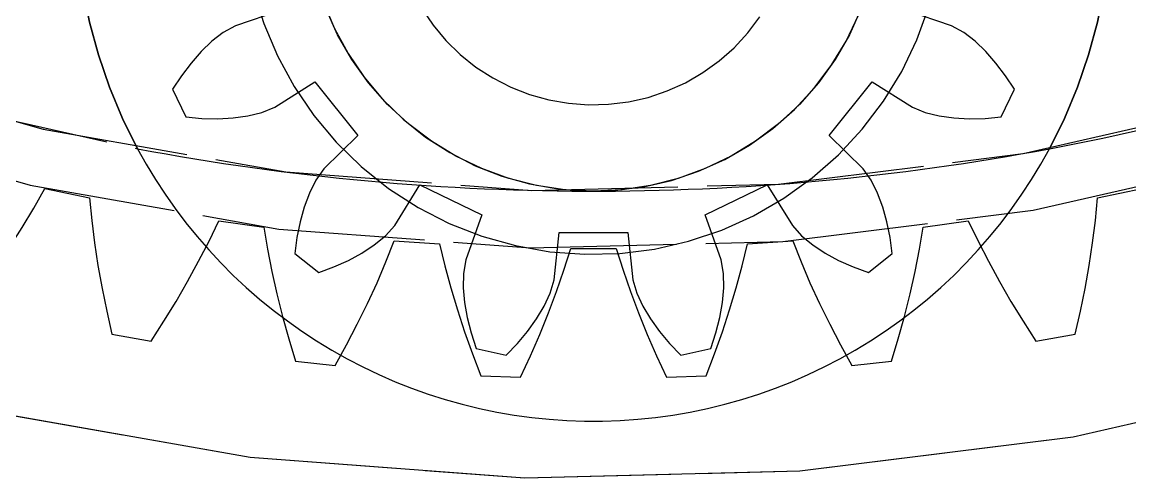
# Model space of a CAD drawing. Header units: millimetres. Extents: x -9 to 221, y -53 to 196.
# Drawn here: x 20.28 to 29.91, y 121.71 to 125.67 of the extents above; entities that cross this region are included whole.
import ezdxf

# ---------------------------------------------------------------- set-up
doc = ezdxf.new("R2010")
doc.units = ezdxf.units.MM
doc.linetypes.add('DASHED', pattern=[1.524, 1.27, -0.254])
doc.layers.add('HIDDEN', color=8, linetype='DASHED')
doc.layers.add('VISIBLE', color=7, linetype='CONTINUOUS')

msp = doc.modelspace()

# ---------------------------------------------------------------- linework, layer by layer
at = {"layer": 'HIDDEN'}
for points in [[(12.40764, 127.83736), (14.25, 126.64744), (16.20168, 125.64687), (18.24329, 124.8456), (20.35454, 124.25159), (22.51444, 123.87074), (24.70152, 123.70684), (26.89406, 123.76152), (29.07026, 124.03423), (31.20849, 124.52227), (33.2875, 125.22078), (35.28663, 126.12282), (37.18602, 127.21943), (38.96678, 128.49971), (40.61121, 129.95093), (42.10298, 131.55867), (43.42725, 133.30696), (44.57087, 135.17841), (45.52248, 137.15443), (46.2726, 139.21539), (46.81379, 141.34078), (47.14068, 143.50951), (47.25, 145.7)], [(12.40764, 127.83736), (14.25, 126.64744), (16.20168, 125.64687), (18.24329, 124.8456), (20.35454, 124.25159), (22.51444, 123.87074), (24.70152, 123.70684), (26.89406, 123.76152), (29.07026, 124.03423), (31.20849, 124.52227), (33.2875, 125.22078), (35.28663, 126.12282), (37.18602, 127.21943), (38.96678, 128.49971), (40.61121, 129.95093), (42.10298, 131.55867), (43.42725, 133.30696), (44.57087, 135.17841), (45.52248, 137.15443), (46.2726, 139.21539), (46.81379, 141.34078), (47.14068, 143.50951), (47.25, 145.7)], [(12.69951, 128.24333), (14.5, 127.08045), (16.40733, 126.10262), (18.40254, 125.31956), (20.4658, 124.73905), (22.57661, 124.36686), (24.71399, 124.20668), (26.8567, 124.26012), (28.98344, 124.52663), (31.07307, 125.00358), (33.10483, 125.68621), (35.05853, 126.56776), (36.91474, 127.63944), (38.65503, 128.89062), (40.26209, 130.30886), (41.71996, 131.88007), (43.01413, 133.58862), (44.13176, 135.41754), (45.06174, 137.34865), (45.79482, 139.36276), (46.32371, 141.43986), (46.64316, 143.55929), (46.75, 145.7)], [(13.25, 124.91539), (15.37911, 123.82386), (17.60632, 122.94974), (19.9095, 122.30173), (22.26575, 121.88626), (24.65166, 121.70746), (27.04352, 121.76711), (29.41756, 122.06461), (31.75017, 122.59702), (34.01818, 123.35903), (36.19906, 124.34308), (38.27111, 125.53938), (40.21376, 126.93604), (42.00768, 128.5192), (43.63507, 130.2731), (45.07973, 132.18032), (46.32732, 134.2219), (47.36543, 136.37756), (48.18375, 138.62588), (48.77414, 140.94449), (49.13074, 143.31037), (49.25, 145.7)], [(13.25, 124.91539), (15.37911, 123.82386), (17.60632, 122.94974), (19.9095, 122.30173), (22.26575, 121.88626), (24.65166, 121.70746), (27.04352, 121.76711), (29.41756, 122.06461), (31.75017, 122.59702), (34.01818, 123.35903), (36.19906, 124.34308), (38.27111, 125.53938), (40.21376, 126.93604), (42.00768, 128.5192), (43.63507, 130.2731), (45.07973, 132.18032), (46.32732, 134.2219), (47.36543, 136.37756), (48.18375, 138.62588), (48.77414, 140.94449), (49.13074, 143.31037), (49.25, 145.7)], [(13.25, 124.91539), (15.37911, 123.82386), (17.60632, 122.94974), (19.9095, 122.30173), (22.26575, 121.88626), (24.65166, 121.70746), (27.04352, 121.76711), (29.41756, 122.06461), (31.75017, 122.59702), (34.01818, 123.35903), (36.19906, 124.34308), (38.27111, 125.53938), (40.21376, 126.93604), (42.00768, 128.5192), (43.63507, 130.2731), (45.07973, 132.18032), (46.32732, 134.2219), (47.36543, 136.37756), (48.18375, 138.62588), (48.77414, 140.94449), (49.13074, 143.31037), (49.25, 145.7)], [(13.25, 124.91539), (15.37911, 123.82386), (17.60632, 122.94974), (19.9095, 122.30173), (22.26575, 121.88626), (24.65166, 121.70746), (27.04352, 121.76711), (29.41756, 122.06461), (31.75017, 122.59702), (34.01818, 123.35903), (36.19906, 124.34308), (38.27111, 125.53938), (40.21376, 126.93604), (42.00768, 128.5192), (43.63507, 130.2731), (45.07973, 132.18032), (46.32732, 134.2219), (47.36543, 136.37756), (48.18375, 138.62588), (48.77414, 140.94449), (49.13074, 143.31037), (49.25, 145.7)], [(13.25, 124.91539), (15.37911, 123.82386), (17.60632, 122.94974), (19.9095, 122.30173), (22.26575, 121.88626), (24.65166, 121.70746), (27.04352, 121.76711), (29.41756, 122.06461), (31.75017, 122.59702), (34.01818, 123.35903), (36.19906, 124.34308), (38.27111, 125.53938), (40.21376, 126.93604), (42.00768, 128.5192), (43.63507, 130.2731), (45.07973, 132.18032), (46.32732, 134.2219), (47.36543, 136.37756), (48.18375, 138.62588), (48.77414, 140.94449), (49.13074, 143.31037), (49.25, 145.7)], [(29.21313, 124.56842), (29.67683, 124.66067), (30.13838, 124.7631), (30.59758, 124.87565), (31.05419, 124.99828), (31.50799, 125.13091), (31.95877, 125.27349), (32.4063, 125.42594), (32.85037, 125.5882), (33.29077, 125.76019), (33.72727, 125.94182), (34.15968, 126.133), (34.58778, 126.33364), (35.01137, 126.54365), (35.43023, 126.76292), (35.84417, 126.99135), (36.25299, 127.22883), (36.65649, 127.47524), (37.05447, 127.73046), (37.44675, 127.99437), (37.83312, 128.26684), (38.21342, 128.54775), (38.58744, 128.83694)], [(12.81846, 128.15842), (14.10995, 127.31117), (15.45893, 126.55882), (16.85844, 125.90526), (18.30127, 125.35387), (19.77995, 124.90749), (21.28687, 124.56842)], [(21.28687, 124.56842), (21.15579, 124.83252), (21.04229, 125.10464), (20.94685, 125.38361), (20.86988, 125.66823), (20.81172, 125.95728)], [(20.81172, 125.95728), (20.86988, 125.66823), (20.94685, 125.38361), (21.04229, 125.10464), (21.15579, 124.83252), (21.28687, 124.56842)], [(22.29431, 125.94739), (22.38394, 125.65684), (22.50204, 125.37665), (22.64746, 125.10962), (22.81875, 124.8584), (23.01419, 124.62547), (23.23186, 124.41317), (23.46958, 124.22359), (23.725, 124.05862), (23.99557, 123.91991), (24.27862, 123.80882), (24.57131, 123.72647), (24.87075, 123.67367), (25.17396, 123.65095), (25.47793, 123.65853), (25.77963, 123.69634), (26.07606, 123.764), (26.36429, 123.86084), (26.64144, 123.98589), (26.90477, 124.13792), (27.15164, 124.31541), (27.37962, 124.51661), (27.58644, 124.7395), (27.77003, 124.98187), (27.92858, 125.24133), (28.0605, 125.51527), (28.1645, 125.801)], [(22.29431, 125.94739), (22.38394, 125.65684), (22.50204, 125.37665), (22.64746, 125.10962), (22.81875, 124.8584), (23.01419, 124.62547), (23.23186, 124.41317), (23.46958, 124.22359), (23.725, 124.05862), (23.99557, 123.91991), (24.27862, 123.80882), (24.57131, 123.72647), (24.87075, 123.67367), (25.17396, 123.65095), (25.47793, 123.65853), (25.77963, 123.69634), (26.07606, 123.764), (26.36429, 123.86084), (26.64144, 123.98589), (26.90477, 124.13792), (27.15164, 124.31541), (27.37962, 124.51661), (27.58644, 124.7395), (27.77003, 124.98187), (27.92858, 125.24133), (28.0605, 125.51527), (28.1645, 125.801)], [(22.29431, 125.94739), (22.38394, 125.65684), (22.50204, 125.37665), (22.64746, 125.10962), (22.81875, 124.8584), (23.01419, 124.62547), (23.23186, 124.41317), (23.46958, 124.22359), (23.725, 124.05862), (23.99557, 123.91991), (24.27862, 123.80882), (24.57131, 123.72647), (24.87075, 123.67367), (25.17396, 123.65095), (25.47793, 123.65853), (25.77963, 123.69634), (26.07606, 123.764), (26.36429, 123.86084), (26.64144, 123.98589), (26.90477, 124.13792), (27.15164, 124.31541), (27.37962, 124.51661), (27.58644, 124.7395), (27.77003, 124.98187), (27.92858, 125.24133), (28.0605, 125.51527), (28.1645, 125.801)], [(22.29431, 125.94739), (22.38394, 125.65684), (22.50204, 125.37665), (22.64746, 125.10962), (22.81875, 124.8584), (23.01419, 124.62547), (23.23186, 124.41317), (23.46958, 124.22359), (23.725, 124.05862), (23.99557, 123.91991), (24.27862, 123.80882), (24.57131, 123.72647), (24.87075, 123.67367), (25.17396, 123.65095), (25.47793, 123.65853), (25.77963, 123.69634), (26.07606, 123.764), (26.36429, 123.86084), (26.64144, 123.98589), (26.90477, 124.13792), (27.15164, 124.31541), (27.37962, 124.51661), (27.58644, 124.7395), (27.77003, 124.98187), (27.92858, 125.24133), (28.0605, 125.51527), (28.1645, 125.801)], [(29.68828, 125.95728), (29.63012, 125.66823), (29.55315, 125.38361), (29.45771, 125.10464), (29.34421, 124.83252), (29.21313, 124.56842)], [(29.21313, 124.56842), (29.34421, 124.83252), (29.45771, 125.10464), (29.55315, 125.38361), (29.63012, 125.66823), (29.68828, 125.95728)], [(22.90077, 125.84495), (22.99758, 125.61529), (23.11677, 125.39641), (23.25717, 125.19049), (23.41737, 124.99957), (23.59579, 124.82555), (23.79064, 124.67015), (24, 124.53494), (24.22178, 124.42124), (24.45378, 124.33018), (24.6937, 124.26268), (24.93914, 124.2194), (25.18767, 124.20078), (25.43683, 124.20699), (25.68412, 124.23798), (25.9271, 124.29344), (26.16335, 124.37282), (26.39053, 124.47532), (26.60637, 124.59994), (26.80872, 124.74542), (26.99559, 124.91033), (27.16511, 125.09303), (27.3156, 125.2917), (27.44555, 125.50437), (27.55369, 125.72891)], [(22.90077, 125.84495), (22.99758, 125.61529), (23.11677, 125.39641), (23.25717, 125.19049), (23.41737, 124.99957), (23.59579, 124.82555), (23.79064, 124.67015), (24, 124.53494), (24.22178, 124.42124), (24.45378, 124.33018), (24.6937, 124.26268), (24.93914, 124.2194), (25.18767, 124.20078), (25.43683, 124.20699), (25.68412, 124.23798), (25.9271, 124.29344), (26.16335, 124.37282), (26.39053, 124.47532), (26.60637, 124.59994), (26.80872, 124.74542), (26.99559, 124.91033), (27.16511, 125.09303), (27.3156, 125.2917), (27.44555, 125.50437), (27.55369, 125.72891)], [(22.90077, 125.84495), (22.99758, 125.61529), (23.11677, 125.39641), (23.25717, 125.19049), (23.41737, 124.99957), (23.59579, 124.82555), (23.79064, 124.67015), (24, 124.53494), (24.22178, 124.42124), (24.45378, 124.33018), (24.6937, 124.26268), (24.93914, 124.2194), (25.18767, 124.20078), (25.43683, 124.20699), (25.68412, 124.23798), (25.9271, 124.29344), (26.16335, 124.37282), (26.39053, 124.47532), (26.60637, 124.59994), (26.80872, 124.74542), (26.99559, 124.91033), (27.16511, 125.09303), (27.3156, 125.2917), (27.44555, 125.50437), (27.55369, 125.72891)], [(22.90077, 125.84495), (22.99758, 125.61529), (23.11677, 125.39641), (23.25717, 125.19049), (23.41737, 124.99957), (23.59579, 124.82555), (23.79064, 124.67015), (24, 124.53494), (24.22178, 124.42124), (24.45378, 124.33018), (24.6937, 124.26268), (24.93914, 124.2194), (25.18767, 124.20078), (25.43683, 124.20699), (25.68412, 124.23798), (25.9271, 124.29344), (26.16335, 124.37282), (26.39053, 124.47532), (26.60637, 124.59994), (26.80872, 124.74542), (26.99559, 124.91033), (27.16511, 125.09303), (27.3156, 125.2917), (27.44555, 125.50437), (27.55369, 125.72891)], [(22.90077, 125.84495), (22.99758, 125.61529), (23.11677, 125.39641), (23.25717, 125.19049), (23.41737, 124.99957), (23.59579, 124.82555), (23.79064, 124.67015), (24, 124.53494), (24.22178, 124.42124), (24.45378, 124.33018), (24.6937, 124.26268), (24.93914, 124.2194), (25.18767, 124.20078), (25.43683, 124.20699), (25.68412, 124.23798), (25.9271, 124.29344), (26.16335, 124.37282), (26.39053, 124.47532), (26.60637, 124.59994), (26.80872, 124.74542), (26.99559, 124.91033), (27.16511, 125.09303), (27.3156, 125.2917), (27.44555, 125.50437), (27.55369, 125.72891)], [(22.90077, 125.84495), (22.99758, 125.61529), (23.11677, 125.39641), (23.25717, 125.19049), (23.41737, 124.99957), (23.59579, 124.82555), (23.79064, 124.67015), (24, 124.53494), (24.22178, 124.42124), (24.45378, 124.33018), (24.6937, 124.26268), (24.93914, 124.2194), (25.18767, 124.20078), (25.43683, 124.20699), (25.68412, 124.23798), (25.9271, 124.29344), (26.16335, 124.37282), (26.39053, 124.47532), (26.60637, 124.59994), (26.80872, 124.74542), (26.99559, 124.91033), (27.16511, 125.09303), (27.3156, 125.2917), (27.44555, 125.50437), (27.55369, 125.72891)], [(22.90077, 125.84495), (22.99758, 125.61529), (23.11677, 125.39641), (23.25717, 125.19049), (23.41737, 124.99957), (23.59579, 124.82555), (23.79064, 124.67015), (24, 124.53494), (24.22178, 124.42124), (24.45378, 124.33018), (24.6937, 124.26268), (24.93914, 124.2194), (25.18767, 124.20078), (25.43683, 124.20699), (25.68412, 124.23798), (25.9271, 124.29344), (26.16335, 124.37282), (26.39053, 124.47532), (26.60637, 124.59994), (26.80872, 124.74542), (26.99559, 124.91033), (27.16511, 125.09303), (27.3156, 125.2917), (27.44555, 125.50437), (27.55369, 125.72891)], [(22.90077, 125.84495), (22.99758, 125.61529), (23.11677, 125.39641), (23.25717, 125.19049), (23.41737, 124.99957), (23.59579, 124.82555), (23.79064, 124.67015), (24, 124.53494), (24.22178, 124.42124), (24.45378, 124.33018), (24.6937, 124.26268), (24.93914, 124.2194), (25.18767, 124.20078), (25.43683, 124.20699), (25.68412, 124.23798), (25.9271, 124.29344), (26.16335, 124.37282), (26.39053, 124.47532), (26.60637, 124.59994), (26.80872, 124.74542), (26.99559, 124.91033), (27.16511, 125.09303), (27.3156, 125.2917), (27.44555, 125.50437), (27.55369, 125.72891)], [(22.52905, 125.77154), (22.1373, 125.63786)], [(22.52905, 125.77154), (22.1373, 125.63786)], [(25.25, 124.2), (25.00108, 124.21242), (24.75463, 124.24957), (24.51311, 124.31107), (24.27891, 124.39631), (24.05437, 124.50445), (23.8417, 124.6344), (23.64303, 124.78489), (23.46033, 124.95441), (23.29542, 125.14128), (23.14994, 125.34363), (23.02532, 125.55947), (22.92282, 125.78665)], [(25.25, 124.2), (25.00108, 124.21242), (24.75463, 124.24957), (24.51311, 124.31107), (24.27891, 124.39631), (24.05437, 124.50445), (23.8417, 124.6344), (23.64303, 124.78489), (23.46033, 124.95441), (23.29542, 125.14128), (23.14994, 125.34363), (23.02532, 125.55947), (22.92282, 125.78665)], [(23.75674, 125.78749), (23.85502, 125.64334), (23.96716, 125.5097), (24.09205, 125.38788), (24.22845, 125.27911), (24.375, 125.18446), (24.53025, 125.10486), (24.69265, 125.04113), (24.86059, 124.99388), (25.0324, 124.96358), (25.20637, 124.95054), (25.38078, 124.95489), (25.55388, 124.97659), (25.72397, 125.01541), (25.88935, 125.07097), (26.04837, 125.14272), (26.19946, 125.22995), (26.34111, 125.33179), (26.47191, 125.44723), (26.59058, 125.57512), (26.69592, 125.71419)], [(23.75674, 125.78749), (23.85502, 125.64334), (23.96716, 125.5097), (24.09205, 125.38788), (24.22845, 125.27911), (24.375, 125.18446), (24.53025, 125.10486), (24.69265, 125.04113), (24.86059, 124.99388), (25.0324, 124.96358), (25.20637, 124.95054), (25.38078, 124.95489), (25.55388, 124.97659), (25.72397, 125.01541), (25.88935, 125.07097), (26.04837, 125.14272), (26.19946, 125.22995), (26.34111, 125.33179), (26.47191, 125.44723), (26.59058, 125.57512), (26.69592, 125.71419)], [(27.57718, 125.78665), (27.47468, 125.55947), (27.35006, 125.34363), (27.20458, 125.14128), (27.03967, 124.95441), (26.85697, 124.78489), (26.6583, 124.6344), (26.44563, 124.50445), (26.22109, 124.39631), (25.98689, 124.31107), (25.74537, 124.24957), (25.49892, 124.21242), (25.25, 124.2)], [(27.57718, 125.78665), (27.47468, 125.55947), (27.35006, 125.34363), (27.20458, 125.14128), (27.03967, 124.95441), (26.85697, 124.78489), (26.6583, 124.6344), (26.44563, 124.50445), (26.22109, 124.39631), (25.98689, 124.31107), (25.74537, 124.24957), (25.49892, 124.21242), (25.25, 124.2)], [(28.3627, 125.63786), (27.97095, 125.77154)], [(28.3627, 125.63786), (27.97095, 125.77154)], [(22.1373, 125.63786), (22.03219, 125.57915)], [(22.1373, 125.63786), (22.03219, 125.57915)], [(28.46781, 125.57915), (28.3627, 125.63786)], [(28.46781, 125.57915), (28.3627, 125.63786)], [(22.03219, 125.57915), (21.93362, 125.50251)], [(22.03219, 125.57915), (21.93362, 125.50251)], [(28.56638, 125.50251), (28.46781, 125.57915)], [(28.56638, 125.50251), (28.46781, 125.57915)], [(21.93362, 125.50251), (21.84022, 125.41332)], [(21.93362, 125.50251), (21.84022, 125.41332)], [(28.65978, 125.41332), (28.56638, 125.50251)], [(28.65978, 125.41332), (28.56638, 125.50251)], [(21.84022, 125.41332), (21.75181, 125.31339)], [(21.84022, 125.41332), (21.75181, 125.31339)], [(28.74819, 125.31339), (28.65978, 125.41332)], [(28.74819, 125.31339), (28.65978, 125.41332)], [(21.75181, 125.31339), (21.66849, 125.20377)], [(21.75181, 125.31339), (21.66849, 125.20377)], [(28.83151, 125.20377), (28.74819, 125.31339)], [(28.83151, 125.20377), (28.74819, 125.31339)], [(21.66849, 125.20377), (21.59045, 125.08516)], [(21.66849, 125.20377), (21.59045, 125.08516)], [(28.90955, 125.08516), (28.83151, 125.20377)], [(28.90955, 125.08516), (28.83151, 125.20377)], [(21.59045, 125.08516), (21.70578, 124.84569)], [(21.59045, 125.08516), (21.70578, 124.84569)], [(22.47885, 124.92863), (22.82761, 125.15156)], [(22.47885, 124.92863), (22.82761, 125.15156)], [(22.82761, 125.15156), (23.20135, 124.68291)], [(22.82761, 125.15156), (23.20135, 124.68291)], [(27.29865, 124.68291), (27.67239, 125.15156)], [(27.29865, 124.68291), (27.67239, 125.15156)], [(27.67239, 125.15156), (28.02115, 124.92863)], [(27.67239, 125.15156), (28.02115, 124.92863)], [(28.79422, 124.84569), (28.90955, 125.08516)], [(28.79422, 124.84569), (28.90955, 125.08516)], [(22.24604, 124.85377), (22.36741, 124.88305)], [(22.24604, 124.85377), (22.36741, 124.88305)], [(22.36741, 124.88305), (22.47885, 124.92863)], [(22.36741, 124.88305), (22.47885, 124.92863)], [(28.02115, 124.92863), (28.13259, 124.88305)], [(28.02115, 124.92863), (28.13259, 124.88305)], [(28.13259, 124.88305), (28.25396, 124.85377)], [(28.13259, 124.88305), (28.25396, 124.85377)], [(21.70578, 124.84569), (21.84716, 124.83275)], [(21.70578, 124.84569), (21.84716, 124.83275)], [(21.84716, 124.83275), (21.98482, 124.82954)], [(21.84716, 124.83275), (21.98482, 124.82954)], [(21.98482, 124.82954), (22.11808, 124.83636)], [(21.98482, 124.82954), (22.11808, 124.83636)], [(22.11808, 124.83636), (22.24604, 124.85377)], [(22.11808, 124.83636), (22.24604, 124.85377)], [(28.25396, 124.85377), (28.38192, 124.83636)], [(28.25396, 124.85377), (28.38192, 124.83636)], [(28.38192, 124.83636), (28.51518, 124.82954)], [(28.38192, 124.83636), (28.51518, 124.82954)], [(28.51518, 124.82954), (28.65284, 124.83275)], [(28.51518, 124.82954), (28.65284, 124.83275)], [(28.65284, 124.83275), (28.79422, 124.84569)], [(28.65284, 124.83275), (28.79422, 124.84569)], [(23.20135, 124.68291), (22.9064, 124.3925)], [(23.20135, 124.68291), (22.9064, 124.3925)], [(27.5936, 124.3925), (27.29865, 124.68291)], [(27.5936, 124.3925), (27.29865, 124.68291)], [(21.28687, 124.56842), (21.41131, 124.54546), (21.53588, 124.52324), (21.66058, 124.50174), (21.7854, 124.48099), (21.91034, 124.46096), (22.0354, 124.44168), (22.16057, 124.42312), (22.28585, 124.40531), (22.41123, 124.38823), (22.53671, 124.3719), (22.66228, 124.3563), (22.78794, 124.34144), (22.91369, 124.32732), (23.03951, 124.31394), (23.16542, 124.3013), (23.29139, 124.2894), (23.41744, 124.27824), (23.54355, 124.26783), (23.66971, 124.25816), (23.79593, 124.24923), (23.92221, 124.24104), (24.04852, 124.2336), (24.17488, 124.2269), (24.30128, 124.22094), (24.42771, 124.21573), (24.55417, 124.21126), (24.68065, 124.20754), (24.80715, 124.20456), (24.93367, 124.20233), (25.0602, 124.20084), (25.18673, 124.20009), (25.31327, 124.20009), (25.4398, 124.20084), (25.56633, 124.20233), (25.69285, 124.20456), (25.81935, 124.20754), (25.94583, 124.21126), (26.07229, 124.21573), (26.19872, 124.22094), (26.32512, 124.2269), (26.45148, 124.2336), (26.57779, 124.24104), (26.70407, 124.24923), (26.83029, 124.25816), (26.95645, 124.26783), (27.08256, 124.27824), (27.20861, 124.2894), (27.33458, 124.3013), (27.46049, 124.31394), (27.58631, 124.32732), (27.71206, 124.34144), (27.83772, 124.3563), (27.96329, 124.3719), (28.08877, 124.38823), (28.21415, 124.40531), (28.33943, 124.42312), (28.4646, 124.44168), (28.58966, 124.46096), (28.7146, 124.48099), (28.83942, 124.50174), (28.96412, 124.52324), (29.08869, 124.54546), (29.21313, 124.56842)], [(21.28687, 124.56842), (21.36208, 124.43415), (21.44183, 124.30253), (21.52604, 124.17372), (21.6146, 124.04786), (21.70741, 123.9251), (21.80437, 123.80558), (21.90536, 123.68946), (22.01026, 123.57685), (22.11894, 123.4679), (22.2313, 123.36272), (22.34718, 123.26145), (22.46645, 123.1642), (22.58898, 123.07109), (22.71463, 122.98222), (22.84324, 122.8977), (22.97466, 122.81763), (23.10875, 122.74209), (23.24534, 122.67119), (23.38427, 122.605), (23.52539, 122.54359), (23.66852, 122.48705), (23.8135, 122.43544), (23.96017, 122.38881), (24.10834, 122.34723), (24.25784, 122.31074), (24.40851, 122.27938), (24.56016, 122.25319), (24.71262, 122.2322), (24.86571, 122.21644), (25.01925, 122.20592), (25.17305, 122.20066), (25.32695, 122.20066), (25.48075, 122.20592), (25.63429, 122.21644), (25.78738, 122.2322), (25.93984, 122.25319), (26.09149, 122.27938), (26.24216, 122.31074), (26.39166, 122.34723), (26.53983, 122.38881), (26.6865, 122.43544), (26.83148, 122.48705), (26.97461, 122.54359), (27.11573, 122.605), (27.25466, 122.67119), (27.39125, 122.74209), (27.52534, 122.81763), (27.65676, 122.8977), (27.78537, 122.98222), (27.91102, 123.07109), (28.03355, 123.1642), (28.15282, 123.26145), (28.2687, 123.36272), (28.38106, 123.4679), (28.48974, 123.57685), (28.59464, 123.68946), (28.69563, 123.80558), (28.79259, 123.9251), (28.8854, 124.04786), (28.97396, 124.17372), (29.05817, 124.30253), (29.13792, 124.43415), (29.21313, 124.56842)], [(21.28687, 124.56842), (21.36208, 124.43415), (21.44183, 124.30253), (21.52604, 124.17372), (21.6146, 124.04786), (21.70741, 123.9251), (21.80437, 123.80558), (21.90536, 123.68946), (22.01026, 123.57685), (22.11894, 123.4679), (22.2313, 123.36272), (22.34718, 123.26145), (22.46645, 123.1642), (22.58898, 123.07109), (22.71463, 122.98222), (22.84324, 122.8977), (22.97466, 122.81763), (23.10875, 122.74209), (23.24534, 122.67119), (23.38427, 122.605), (23.52539, 122.54359), (23.66852, 122.48705), (23.8135, 122.43544), (23.96017, 122.38881), (24.10834, 122.34723), (24.25784, 122.31074), (24.40851, 122.27938), (24.56016, 122.25319), (24.71262, 122.2322), (24.86571, 122.21644), (25.01925, 122.20592), (25.17305, 122.20066), (25.32695, 122.20066), (25.48075, 122.20592), (25.63429, 122.21644), (25.78738, 122.2322), (25.93984, 122.25319), (26.09149, 122.27938), (26.24216, 122.31074), (26.39166, 122.34723), (26.53983, 122.38881), (26.6865, 122.43544), (26.83148, 122.48705), (26.97461, 122.54359), (27.11573, 122.605), (27.25466, 122.67119), (27.39125, 122.74209), (27.52534, 122.81763), (27.65676, 122.8977), (27.78537, 122.98222), (27.91102, 123.07109), (28.03355, 123.1642), (28.15282, 123.26145), (28.2687, 123.36272), (28.38106, 123.4679), (28.48974, 123.57685), (28.59464, 123.68946), (28.69563, 123.80558), (28.79259, 123.9251), (28.8854, 124.04786), (28.97396, 124.17372), (29.05817, 124.30253), (29.13792, 124.43415), (29.21313, 124.56842)], [(22.9064, 124.3925), (22.83717, 124.29399)], [(22.9064, 124.3925), (22.83717, 124.29399)], [(27.66283, 124.29399), (27.5936, 124.3925)], [(27.66283, 124.29399), (27.5936, 124.3925)], [(22.83717, 124.29399), (22.78162, 124.18218)], [(22.83717, 124.29399), (22.78162, 124.18218)], [(27.71838, 124.18218), (27.66283, 124.29399)], [(27.71838, 124.18218), (27.66283, 124.29399)], [(20.38626, 124.05216), (20.48259, 124.22276)], [(20.38626, 124.05216), (20.48259, 124.22276)], [(20.48259, 124.22276), (20.86967, 124.14048)], [(20.48259, 124.22276), (20.86967, 124.14048)], [(23.52185, 123.90169), (23.73935, 124.25387)], [(23.52185, 123.90169), (23.73935, 124.25387)], [(23.73935, 124.25387), (24.27941, 123.99379)], [(23.73935, 124.25387), (24.27941, 123.99379)], [(26.22059, 123.99379), (26.76065, 124.25387)], [(26.22059, 123.99379), (26.76065, 124.25387)], [(26.76065, 124.25387), (26.97815, 123.90169)], [(26.76065, 124.25387), (26.97815, 123.90169)], [(29.63033, 124.14048), (30.01741, 124.22276)], [(29.63033, 124.14048), (30.01741, 124.22276)], [(20.86967, 124.14048), (20.88828, 123.94545)], [(20.86967, 124.14048), (20.88828, 123.94545)], [(22.78162, 124.18218), (22.73617, 124.0613)], [(22.78162, 124.18218), (22.73617, 124.0613)], [(27.76383, 124.0613), (27.71838, 124.18218)], [(27.76383, 124.0613), (27.71838, 124.18218)], [(29.61172, 123.94545), (29.63033, 124.14048)], [(29.61172, 123.94545), (29.63033, 124.14048)], [(20.28411, 123.88302), (20.38626, 124.05216)], [(20.28411, 123.88302), (20.38626, 124.05216)], [(22.73617, 124.0613), (22.69987, 123.93291)], [(22.73617, 124.0613), (22.69987, 123.93291)], [(27.80013, 123.93291), (27.76383, 124.0613)], [(27.80013, 123.93291), (27.76383, 124.0613)], [(20.88828, 123.94545), (20.9128, 123.74939)], [(20.88828, 123.94545), (20.9128, 123.74939)], [(21.90818, 123.76561), (21.99238, 123.94252)], [(21.90818, 123.76561), (21.99238, 123.94252)], [(21.99238, 123.94252), (22.38425, 123.88745)], [(21.99238, 123.94252), (22.38425, 123.88745)], [(22.69987, 123.93291), (22.67236, 123.79798)], [(22.69987, 123.93291), (22.67236, 123.79798)], [(24.27941, 123.99379), (24.13968, 123.60416)], [(24.27941, 123.99379), (24.13968, 123.60416)], [(26.36032, 123.60416), (26.22059, 123.99379)], [(26.36032, 123.60416), (26.22059, 123.99379)], [(27.82764, 123.79798), (27.80013, 123.93291)], [(27.82764, 123.79798), (27.80013, 123.93291)], [(28.11575, 123.88745), (28.50762, 123.94252)], [(28.11575, 123.88745), (28.50762, 123.94252)], [(28.50762, 123.94252), (28.59182, 123.76561)], [(28.50762, 123.94252), (28.59182, 123.76561)], [(29.5872, 123.74939), (29.61172, 123.94545)], [(29.5872, 123.74939), (29.61172, 123.94545)], [(20.17651, 123.71532), (20.28411, 123.88302)], [(20.17651, 123.71532), (20.28411, 123.88302)], [(22.38425, 123.88745), (22.41642, 123.69418)], [(22.38425, 123.88745), (22.41642, 123.69418)], [(23.34457, 123.73324), (23.44122, 123.81228)], [(23.34457, 123.73324), (23.44122, 123.81228)], [(23.44122, 123.81228), (23.52185, 123.90169)], [(23.44122, 123.81228), (23.52185, 123.90169)], [(24.90713, 123.429), (24.95029, 123.84067)], [(24.90713, 123.429), (24.95029, 123.84067)], [(24.95029, 123.84067), (25.54971, 123.84067)], [(24.95029, 123.84067), (25.54971, 123.84067)], [(25.54971, 123.84067), (25.59287, 123.429)], [(25.54971, 123.84067), (25.59287, 123.429)], [(26.97815, 123.90169), (27.05878, 123.81228)], [(26.97815, 123.90169), (27.05878, 123.81228)], [(27.05878, 123.81228), (27.15543, 123.73324)], [(27.05878, 123.81228), (27.15543, 123.73324)], [(28.08358, 123.69418), (28.11575, 123.88745)], [(28.08358, 123.69418), (28.11575, 123.88745)], [(20.9128, 123.74939), (20.94289, 123.55242)], [(20.9128, 123.74939), (20.94289, 123.55242)], [(21.81808, 123.58976), (21.90818, 123.76561)], [(21.81808, 123.58976), (21.90818, 123.76561)], [(22.67236, 123.79798), (22.65351, 123.65726)], [(22.67236, 123.79798), (22.65351, 123.65726)], [(23.23684, 123.66203), (23.34457, 123.73324)], [(23.23684, 123.66203), (23.34457, 123.73324)], [(23.44639, 123.58593), (23.51804, 123.76828)], [(23.44639, 123.58593), (23.51804, 123.76828)], [(23.51804, 123.76828), (23.9128, 123.74068)], [(23.51804, 123.76828), (23.9128, 123.74068)], [(23.9128, 123.74068), (23.95838, 123.55013)], [(23.9128, 123.74068), (23.95838, 123.55013)], [(26.54162, 123.55013), (26.5872, 123.74068)], [(26.54162, 123.55013), (26.5872, 123.74068)], [(26.5872, 123.74068), (26.98196, 123.76828)], [(26.5872, 123.74068), (26.98196, 123.76828)], [(26.98196, 123.76828), (27.05361, 123.58593)], [(26.98196, 123.76828), (27.05361, 123.58593)], [(27.15543, 123.73324), (27.26316, 123.66203)], [(27.15543, 123.73324), (27.26316, 123.66203)], [(27.84649, 123.65726), (27.82764, 123.79798)], [(27.84649, 123.65726), (27.82764, 123.79798)], [(28.59182, 123.76561), (28.68192, 123.58976)], [(28.59182, 123.76561), (28.68192, 123.58976)], [(29.55711, 123.55242), (29.5872, 123.74939)], [(29.55711, 123.55242), (29.5872, 123.74939)], [(22.41642, 123.69418), (22.45457, 123.50031)], [(22.41642, 123.69418), (22.45457, 123.50031)], [(22.65351, 123.65726), (22.86132, 123.49154)], [(22.65351, 123.65726), (22.86132, 123.49154)], [(23.11974, 123.59807), (23.23684, 123.66203)], [(23.11974, 123.59807), (23.23684, 123.66203)], [(24.99338, 123.51398), (25.05214, 123.70089)], [(24.99338, 123.51398), (25.05214, 123.70089)], [(25.05214, 123.70089), (25.44786, 123.70089)], [(25.05214, 123.70089), (25.44786, 123.70089)], [(25.44786, 123.70089), (25.50662, 123.51398)], [(25.44786, 123.70089), (25.50662, 123.51398)], [(27.26316, 123.66203), (27.38026, 123.59807)], [(27.26316, 123.66203), (27.38026, 123.59807)], [(27.63868, 123.49154), (27.84649, 123.65726)], [(27.63868, 123.49154), (27.84649, 123.65726)], [(28.04543, 123.50031), (28.08358, 123.69418)], [(28.04543, 123.50031), (28.08358, 123.69418)], [(20.94289, 123.55242), (20.97826, 123.35465)], [(20.94289, 123.55242), (20.97826, 123.35465)], [(21.72244, 123.41497), (21.81808, 123.58976)], [(21.72244, 123.41497), (21.81808, 123.58976)], [(22.86132, 123.49154), (22.99432, 123.54123)], [(22.86132, 123.49154), (22.99432, 123.54123)], [(22.99432, 123.54123), (23.11974, 123.59807)], [(22.99432, 123.54123), (23.11974, 123.59807)], [(23.36877, 123.40422), (23.44639, 123.58593)], [(23.36877, 123.40422), (23.44639, 123.58593)], [(23.95838, 123.55013), (24.00995, 123.35939)], [(23.95838, 123.55013), (24.00995, 123.35939)], [(24.13968, 123.60416), (24.12005, 123.48537)], [(24.13968, 123.60416), (24.12005, 123.48537)], [(26.37995, 123.48537), (26.36032, 123.60416)], [(26.37995, 123.48537), (26.36032, 123.60416)], [(26.49005, 123.35939), (26.54162, 123.55013)], [(26.49005, 123.35939), (26.54162, 123.55013)], [(27.05361, 123.58593), (27.13123, 123.40422)], [(27.05361, 123.58593), (27.13123, 123.40422)], [(27.38026, 123.59807), (27.50568, 123.54123)], [(27.38026, 123.59807), (27.50568, 123.54123)], [(27.50568, 123.54123), (27.63868, 123.49154)], [(27.50568, 123.54123), (27.63868, 123.49154)], [(28.68192, 123.58976), (28.77756, 123.41497)], [(28.68192, 123.58976), (28.77756, 123.41497)], [(29.52174, 123.35465), (29.55711, 123.55242)], [(29.52174, 123.35465), (29.55711, 123.55242)], [(22.45457, 123.50031), (22.49832, 123.30592)], [(22.45457, 123.50031), (22.49832, 123.30592)], [(24.12005, 123.48537), (24.11851, 123.36053)], [(24.12005, 123.48537), (24.11851, 123.36053)], [(24.87328, 123.31345), (24.90713, 123.429)], [(24.87328, 123.31345), (24.90713, 123.429)], [(24.92863, 123.32731), (24.99338, 123.51398)], [(24.92863, 123.32731), (24.99338, 123.51398)], [(25.50662, 123.51398), (25.57137, 123.32731)], [(25.50662, 123.51398), (25.57137, 123.32731)], [(25.59287, 123.429), (25.62672, 123.31345)], [(25.59287, 123.429), (25.62672, 123.31345)], [(26.38149, 123.36053), (26.37995, 123.48537)], [(26.38149, 123.36053), (26.37995, 123.48537)], [(28.00168, 123.30592), (28.04543, 123.50031)], [(28.00168, 123.30592), (28.04543, 123.50031)], [(20.97826, 123.35465), (21.01872, 123.15615)], [(20.97826, 123.35465), (21.01872, 123.15615)], [(21.62156, 123.24122), (21.72244, 123.41497)], [(21.62156, 123.24122), (21.72244, 123.41497)], [(23.28556, 123.22318), (23.36877, 123.40422)], [(23.28556, 123.22318), (23.36877, 123.40422)], [(24.00995, 123.35939), (24.06715, 123.16853)], [(24.00995, 123.35939), (24.06715, 123.16853)], [(24.11851, 123.36053), (24.13, 123.2319)], [(24.11851, 123.36053), (24.13, 123.2319)], [(24.85825, 123.1409), (24.92863, 123.32731)], [(24.85825, 123.1409), (24.92863, 123.32731)], [(25.57137, 123.32731), (25.64175, 123.1409)], [(25.57137, 123.32731), (25.64175, 123.1409)], [(26.37, 123.2319), (26.38149, 123.36053)], [(26.37, 123.2319), (26.38149, 123.36053)], [(26.43285, 123.16853), (26.49005, 123.35939)], [(26.43285, 123.16853), (26.49005, 123.35939)], [(27.13123, 123.40422), (27.21444, 123.22318)], [(27.13123, 123.40422), (27.21444, 123.22318)], [(28.77756, 123.41497), (28.87844, 123.24122)], [(28.77756, 123.41497), (28.87844, 123.24122)], [(29.48128, 123.15615), (29.52174, 123.35465)], [(29.48128, 123.15615), (29.52174, 123.35465)], [(21.51565, 123.06853), (21.62156, 123.24122)], [(21.51565, 123.06853), (21.62156, 123.24122)], [(22.49832, 123.30592), (22.5474, 123.1111)], [(22.49832, 123.30592), (22.5474, 123.1111)], [(24.13, 123.2319), (24.15301, 123.10047)], [(24.13, 123.2319), (24.15301, 123.10047)], [(24.8205, 123.20031), (24.87328, 123.31345)], [(24.8205, 123.20031), (24.87328, 123.31345)], [(25.62672, 123.31345), (25.6795, 123.20031)], [(25.62672, 123.31345), (25.6795, 123.20031)], [(26.34699, 123.10047), (26.37, 123.2319)], [(26.34699, 123.10047), (26.37, 123.2319)], [(27.9526, 123.1111), (28.00168, 123.30592)], [(27.9526, 123.1111), (28.00168, 123.30592)], [(28.87844, 123.24122), (28.98435, 123.06853)], [(28.87844, 123.24122), (28.98435, 123.06853)], [(21.01872, 123.15615), (21.06407, 122.95701)], [(21.01872, 123.15615), (21.06407, 122.95701)], [(23.19704, 123.04282), (23.28556, 123.22318)], [(23.19704, 123.04282), (23.28556, 123.22318)], [(24.06715, 123.16853), (24.12971, 122.9776)], [(24.06715, 123.16853), (24.12971, 122.9776)], [(24.75433, 123.0894), (24.8205, 123.20031)], [(24.75433, 123.0894), (24.8205, 123.20031)], [(24.78253, 122.9548), (24.85825, 123.1409)], [(24.78253, 122.9548), (24.85825, 123.1409)], [(25.64175, 123.1409), (25.71747, 122.9548)], [(25.64175, 123.1409), (25.71747, 122.9548)], [(25.6795, 123.20031), (25.74567, 123.0894)], [(25.6795, 123.20031), (25.74567, 123.0894)], [(26.37029, 122.9776), (26.43285, 123.16853)], [(26.37029, 122.9776), (26.43285, 123.16853)], [(27.21444, 123.22318), (27.30296, 123.04282)], [(27.21444, 123.22318), (27.30296, 123.04282)], [(29.43593, 122.95701), (29.48128, 123.15615)], [(29.43593, 122.95701), (29.48128, 123.15615)], [(21.40493, 122.89691), (21.51565, 123.06853)], [(21.40493, 122.89691), (21.51565, 123.06853)], [(22.5474, 123.1111), (22.6016, 122.91591)], [(22.5474, 123.1111), (22.6016, 122.91591)], [(23.10344, 122.86316), (23.19704, 123.04282)], [(23.10344, 122.86316), (23.19704, 123.04282)], [(24.15301, 123.10047), (24.18677, 122.96697)], [(24.15301, 123.10047), (24.18677, 122.96697)], [(24.67658, 122.98097), (24.75433, 123.0894)], [(24.67658, 122.98097), (24.75433, 123.0894)], [(25.74567, 123.0894), (25.82342, 122.98097)], [(25.74567, 123.0894), (25.82342, 122.98097)], [(26.31323, 122.96697), (26.34699, 123.10047)], [(26.31323, 122.96697), (26.34699, 123.10047)], [(27.30296, 123.04282), (27.39656, 122.86316)], [(27.30296, 123.04282), (27.39656, 122.86316)], [(27.8984, 122.91591), (27.9526, 123.1111)], [(27.8984, 122.91591), (27.9526, 123.1111)], [(28.98435, 123.06853), (29.09507, 122.89691)], [(28.98435, 123.06853), (29.09507, 122.89691)], [(21.06407, 122.95701), (21.40493, 122.89691)], [(21.06407, 122.95701), (21.40493, 122.89691)], [(24.12971, 122.9776), (24.19739, 122.78666)], [(24.12971, 122.9776), (24.19739, 122.78666)], [(24.18677, 122.96697), (24.23084, 122.83201)], [(24.18677, 122.96697), (24.23084, 122.83201)], [(24.58824, 122.87534), (24.67658, 122.98097)], [(24.58824, 122.87534), (24.67658, 122.98097)], [(24.70169, 122.76905), (24.78253, 122.9548)], [(24.70169, 122.76905), (24.78253, 122.9548)], [(25.71747, 122.9548), (25.79831, 122.76905)], [(25.71747, 122.9548), (25.79831, 122.76905)], [(25.82342, 122.98097), (25.91176, 122.87534)], [(25.82342, 122.98097), (25.91176, 122.87534)], [(26.26916, 122.83201), (26.31323, 122.96697)], [(26.26916, 122.83201), (26.31323, 122.96697)], [(26.30261, 122.78666), (26.37029, 122.9776)], [(26.30261, 122.78666), (26.37029, 122.9776)], [(29.09507, 122.89691), (29.43593, 122.95701)], [(29.09507, 122.89691), (29.43593, 122.95701)], [(22.6016, 122.91591), (22.66074, 122.72041)], [(22.6016, 122.91591), (22.66074, 122.72041)], [(23.00496, 122.68424), (23.10344, 122.86316)], [(23.00496, 122.68424), (23.10344, 122.86316)], [(24.48997, 122.77287), (24.58824, 122.87534)], [(24.48997, 122.77287), (24.58824, 122.87534)], [(25.91176, 122.87534), (26.01003, 122.77287)], [(25.91176, 122.87534), (26.01003, 122.77287)], [(27.39656, 122.86316), (27.49504, 122.68424)], [(27.39656, 122.86316), (27.49504, 122.68424)], [(27.83926, 122.72041), (27.8984, 122.91591)], [(27.83926, 122.72041), (27.8984, 122.91591)], [(24.19739, 122.78666), (24.27002, 122.59577)], [(24.19739, 122.78666), (24.27002, 122.59577)], [(24.23084, 122.83201), (24.48997, 122.77287)], [(24.23084, 122.83201), (24.48997, 122.77287)], [(24.61592, 122.58369), (24.70169, 122.76905)], [(24.61592, 122.58369), (24.70169, 122.76905)], [(25.79831, 122.76905), (25.88408, 122.58369)], [(25.79831, 122.76905), (25.88408, 122.58369)], [(26.01003, 122.77287), (26.26916, 122.83201)], [(26.01003, 122.77287), (26.26916, 122.83201)], [(26.22998, 122.59577), (26.30261, 122.78666)], [(26.22998, 122.59577), (26.30261, 122.78666)], [(22.66074, 122.72041), (23.00496, 122.68424)], [(22.66074, 122.72041), (23.00496, 122.68424)], [(27.49504, 122.68424), (27.83926, 122.72041)], [(27.49504, 122.68424), (27.83926, 122.72041)], [(24.27002, 122.59577), (24.61592, 122.58369)], [(24.27002, 122.59577), (24.61592, 122.58369)], [(25.88408, 122.58369), (26.22998, 122.59577)], [(25.88408, 122.58369), (26.22998, 122.59577)]]:
    msp.add_lwpolyline(points, dxfattribs=at)
at = {"layer": 'VISIBLE'}
msp.add_lwpolyline([(13.25, 124.91539), (15.37911, 123.82386), (17.60632, 122.94974), (19.9095, 122.30173), (22.26575, 121.88626), (24.65166, 121.70746), (27.04352, 121.76711), (29.41756, 122.06461), (31.75017, 122.59702), (34.01818, 123.35903), (36.19906, 124.34308), (38.27111, 125.53938), (40.21376, 126.93604), (42.00768, 128.5192), (43.63507, 130.2731), (45.07973, 132.18032), (46.32732, 134.2219), (47.36543, 136.37756), (48.18375, 138.62588), (48.77414, 140.94449), (49.13074, 143.31037), (49.25, 145.7)], dxfattribs=at)

doc.saveas('drawing.dxf')
